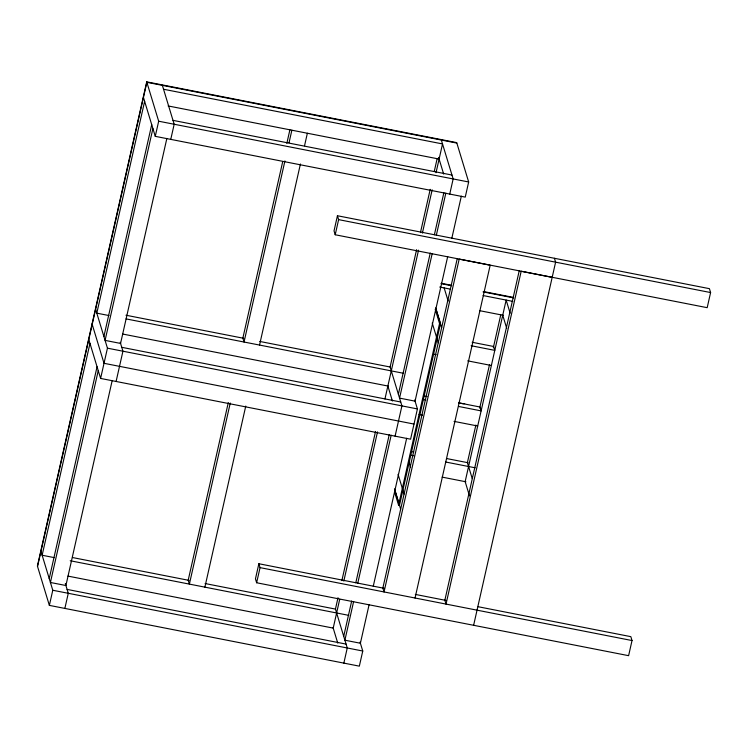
<?xml version="1.0" encoding="UTF-8"?>
<svg xmlns="http://www.w3.org/2000/svg" width="748" height="748" viewBox="0 0 748 748"><rect width="100%" height="100%" fill="white"/><g stroke="black" fill="none" stroke-linecap="round" stroke-linejoin="round"><path stroke-width="1.12" d="M143.448 97.446L155.266 136.342L465.247 197.117L468.659 181.979L456.701 142.616L146.72 81.85L37.4 566.021L49.359 605.384L359.339 666.15L362.761 651.022L360.059 642.13M37.54 566.488L146.86 82.317L456.841 143.083M89.966 343.416L42.14 555.24L54.314 557.634M144.626 101.335L96.801 313.16L108.974 315.544M49.228 578.587L97.062 366.763M103.888 336.497L151.722 124.673M98.24 370.653L50.415 582.477L65.908 585.516L112.2 380.517M152.901 128.562L105.075 340.387L120.568 343.426L166.86 138.436M49.359 605.384L52.781 590.256L40.962 551.351M414.719 400.049L417.421 408.932L410.587 439.198L100.606 378.432L107.441 348.166L95.622 309.27M155.266 136.342L158.679 121.213L146.72 81.85M64.861 608.423L68.274 593.295L65.319 583.571M116.099 381.471L122.934 351.205L120.232 342.313M170.759 139.38L174.181 124.252L162.363 85.356M228.308 402.564L188.197 580.214L189.384 584.113L230.262 403.032M282.716 161.615L242.857 338.133L244.044 342.023L284.923 160.951M286.83 143.392L289.915 129.731M289.037 142.728L291.87 130.199M204.877 587.143L245.765 406.071M259.537 345.062L300.425 163.99M304.539 145.767L307.363 133.238M384.491 588.367L258.864 563.74L255.451 578.868L256.629 582.757L628.61 655.678L632.023 640.55L630.845 636.66L478.131 606.721M337.442 215.742L334.029 230.87L335.207 234.76L707.187 307.68L710.6 292.552L709.422 288.663L337.442 215.742L338.62 219.632L335.207 234.76M256.629 582.757L260.052 567.629L258.864 563.74M343.846 663.111L347.259 647.983L335.441 609.087L338.012 597.699M341.864 580.616L375.552 431.428M395.084 436.159L401.919 405.902L390.101 366.997L416.589 249.701M420.441 232.619L430.212 189.338M434.326 171.124L437.159 158.595M339.704 599.307L333.206 628.105L67.946 576.1M343.818 581.084L377.506 431.895M384.94 398.993L418.534 250.169M422.396 233.086L432.166 189.814M436.019 172.732L442.526 143.934L163.541 89.246M343.715 636.314L351.682 601.009M355.796 582.785L389.222 434.738M398.375 394.224L430.259 253.011M434.373 234.788L443.882 192.657M353.636 601.486L344.893 640.204L360.396 643.243L369.138 604.524M357.75 583.262L391.176 435.214M432.213 253.488L399.554 398.114L415.056 401.152L447.706 256.527M436.327 235.265L445.836 193.124M449.744 194.078L453.157 178.94L441.339 140.044M373.252 586.301L406.678 438.253M451.82 238.303L461.338 196.163M435.813 308.382L440.479 323.716L399.488 505.293L398.562 505.115L439.553 323.538L435.214 309.298M457.234 258.658L382.845 588.096L384.033 591.986L459.188 259.126L490.183 265.203L415.028 598.063M475.868 425.07L467.388 462.619L472.24 478.57M479.72 408.006L489.482 364.781M493.334 347.717L500.786 314.721M519.224 270.804L444.845 600.251L446.023 604.141L521.178 271.281L552.183 277.358M473.624 625.291L555.605 262.165L554.427 258.275M168.132 105.945L439.113 159.062M172.994 120.363L451.979 175.051M158.679 121.213L468.659 181.979M338.62 219.632L710.6 292.552M441.264 283.268L451.549 285.278M483.545 291.552L513.259 297.377M441.086 283.66L451.689 285.745M483.04 291.888L513.661 297.891M439.721 287.054L450.203 289.102M483.086 295.554L512.791 301.379M479.674 310.682L503.488 315.347M439.553 323.538L440.479 323.716M472.194 342.275L493.615 346.474L494.793 350.363L471.128 345.726M433.896 354.225L436.149 354.664M467.706 360.854L491.38 365.491M125.982 315.226L243.745 338.311M259.752 341.443L390.101 366.997M126.019 318.891L403.462 373.28M122.607 334.019L387.866 386.015M423.592 395.944L426.968 396.608M458.533 402.798L479.945 406.996L481.132 410.886L458.589 406.463M459.029 402.957L462.442 403.621A5.096 4.927 -16.9 0 0 464.695 403.565M422.517 399.395L425.893 400.058M121.756 347.315L400.732 402.003M107.441 348.166L417.421 408.932M419.095 414.523L422.48 415.187M454.045 421.376L477.71 426.014M413.999 424.069L104.019 363.304L92.06 323.931M411.437 451.652L413.709 452.091M446.603 458.543L468.145 462.76M410.353 455.093L413.756 455.756M445.509 461.984L475.214 467.809M442.096 477.112L465.911 481.787M415.327 594.408L446.163 600.457M260.052 567.629L632.023 640.55M72.463 557.531L189.085 580.392M205.092 583.534L335.441 609.087M70.218 560.748L348.802 615.361M67.096 589.405L346.072 644.093M52.781 590.256L362.761 651.022M394.486 488.855L399.488 505.293M394.561 491.969L398.562 505.115M510.145 313.234L506.153 300.07L465.153 481.637L469.492 495.896M502.731 315.198L506.733 328.363M438.599 157.398L443.667 174.069M444.153 287.915L448.155 301.079M435.654 307.914L441.657 327.661M432.241 323.043L438.235 342.79M387.698 385.463L392.42 401.022M408.904 462.03L410.577 467.509M398.076 474.344L404.07 494.091M394.654 489.482L400.657 509.22M333.038 627.544L337.759 643.112M88.788 339.527L100.606 378.432M426.603 396.253A5.096 4.927 -16.9 0 1 426.295 396.038"/></g></svg>
